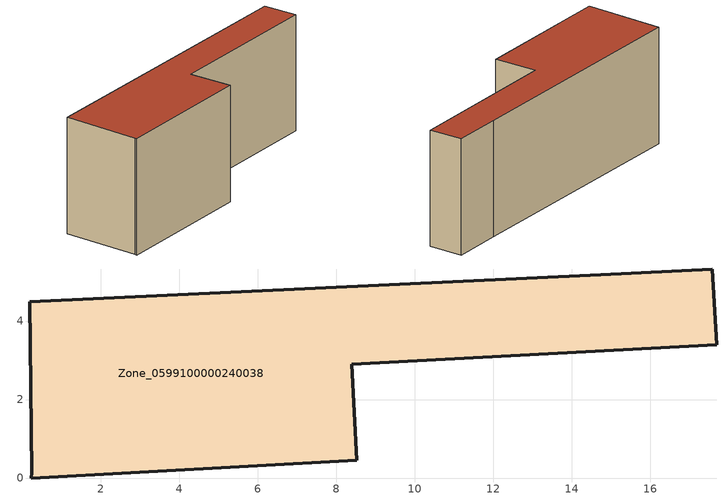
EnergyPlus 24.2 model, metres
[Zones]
Zone_0599100000240038
 floor ground (C_G): 17.69,3.4 8.39,2.9 8.52,0.46 0.23,0 0.23,0.14 0.19,4.49 14.74,5.18 17.58,5.33 z0
 wall outside (C_F): 17.69,3.4 17.58,5.33 14.74,5.18 0.19,4.49 0.23,0.14 0.23,0 8.52,0.46 8.39,2.9 17.69,3.4 z0:6.44
 roof outside (C_R): 8.39,2.9 17.69,3.4 17.58,5.33 14.74,5.18 0.19,4.49 0.23,0.14 0.23,0 8.52,0.46 z6.44
[BUILDING]
Pand.0599100000240038: North Axis=0; Terrain=City; Loads Convergence Tolerance Value=0.04; Temperature Convergence Tolerance Value=0.4; Solar Distribution=FullExterior; Maximum Number of Warmup Days=25; Minimum Number of Warmup Days=1
[Site:Location]
Rotterdam.The.Hague.AP_ZH_NLD Design_Conditions: Latitude=51.96; Longitude=4.45; Time Zone=1; Elevation=-4.5
[SITE:GROUNDTEMPERATURE:BUILDINGSURFACE]
18, 18, 18, 18, 18, 18, 18, 18, 18, 18, 18, 18
[MATERIAL] Thermal Absorptance=0.9; Solar Absorptance=0.7; Visible Absorptance=0.7
Name | Roughness | Thickness | Conductivity | Density | Specific Heat
G.TI.1946 | MediumSmooth | 0.15 | 1 | 540 | 1210
F.TI.1946 | Rough | 0.3 | 0.857143 | 1920 | 840
R.TI.1946 | MediumRough | 0.2 | 0.1 | 1500 | 1000
[CONSTRUCTION]
C_G: G.TI.1946
C_F: F.TI.1946
C_R: R.TI.1946
[ZONE]
Zone_0599100000240038: Type=1; Multiplier=1; Ceiling Height=Autocalculate; Volume=Autocalculate; Floor Area=autocalculate; Part of Total Floor Area=Yes
[ZONEINFILTRATION:DESIGNFLOWRATE]
Infil_Zone_0599100000240038: Zone or ZoneList or Space or SpaceList=Zone_0599100000240038; Schedule=AlwaysOn; Design Flow Rate Calculation Method=Flow/Area; Flow Rate per Floor Area=0.003; Constant Term Coefficient=1; Temperature Term Coefficient=0; Velocity Term Coefficient=0; Velocity Squared Term Coefficient=0
[HVACTEMPLATE:ZONE:IDEALLOADSAIRSYSTEM]
Zone_0599100000240038: Maximum Heating Supply Air Temperature=50; Minimum Cooling Supply Air Temperature=13; Maximum Heating Supply Air Humidity Ratio=0.0156; Minimum Cooling Supply Air Humidity Ratio=0.0077; Heating Limit=NoLimit; Cooling Limit=NoLimit; Dehumidification Control Type=ConstantSensibleHeatRatio; Cooling Sensible Heat Ratio=0.7; Dehumidification Setpoint=60; Humidification Control Type=None; Humidification Setpoint=30; Outdoor Air Method=None; Outdoor Air Flow Rate per Person=0.00944; Outdoor Air Flow Rate per Zone Floor Area=0; Outdoor Air Flow Rate per Zone=0; Demand Controlled Ventilation Type=None; Outdoor Air Economizer Type=NoEconomizer; Heat Recovery Type=None; Sensible Heat Recovery Effectiveness=0.7; Latent Heat Recovery Effectiveness=0.65
[ZONECONTROL:THERMOSTAT]
ThermostatControl_Zone_0599100000240038: Zone or ZoneList=Zone_0599100000240038; Control Type Schedule=DualSetpointControlType; Control 1=Thermostat_Zone_0599100000240038; Temperature Difference Between Cutout And Setpoint=0
[THERMOSTATSETPOINT:DUALSETPOINT]
Thermostat_Zone_0599100000240038: Heating Setpoint Temperature Schedule=HeatingSetpoint_Zone_0599100000240038; Cooling Setpoint Temperature Schedule=CoolingSetpoint_Zone_0599100000240038
[SCHEDULE:COMPACT]
HeatingSetpoint_Zone_0599100000240038: Through: 12/31, For: AllDays, Until: 24:00, 21
CoolingSetpoint_Zone_0599100000240038: Through: 12/31, For: AllDays, Until: 24:00, 24
DualSetpointControlType: Through: 12/31, For: AllDays, Until: 24:00, 4
AlwaysOn: Through: 12/31, For: AllDays, Until: 24:00, 1
